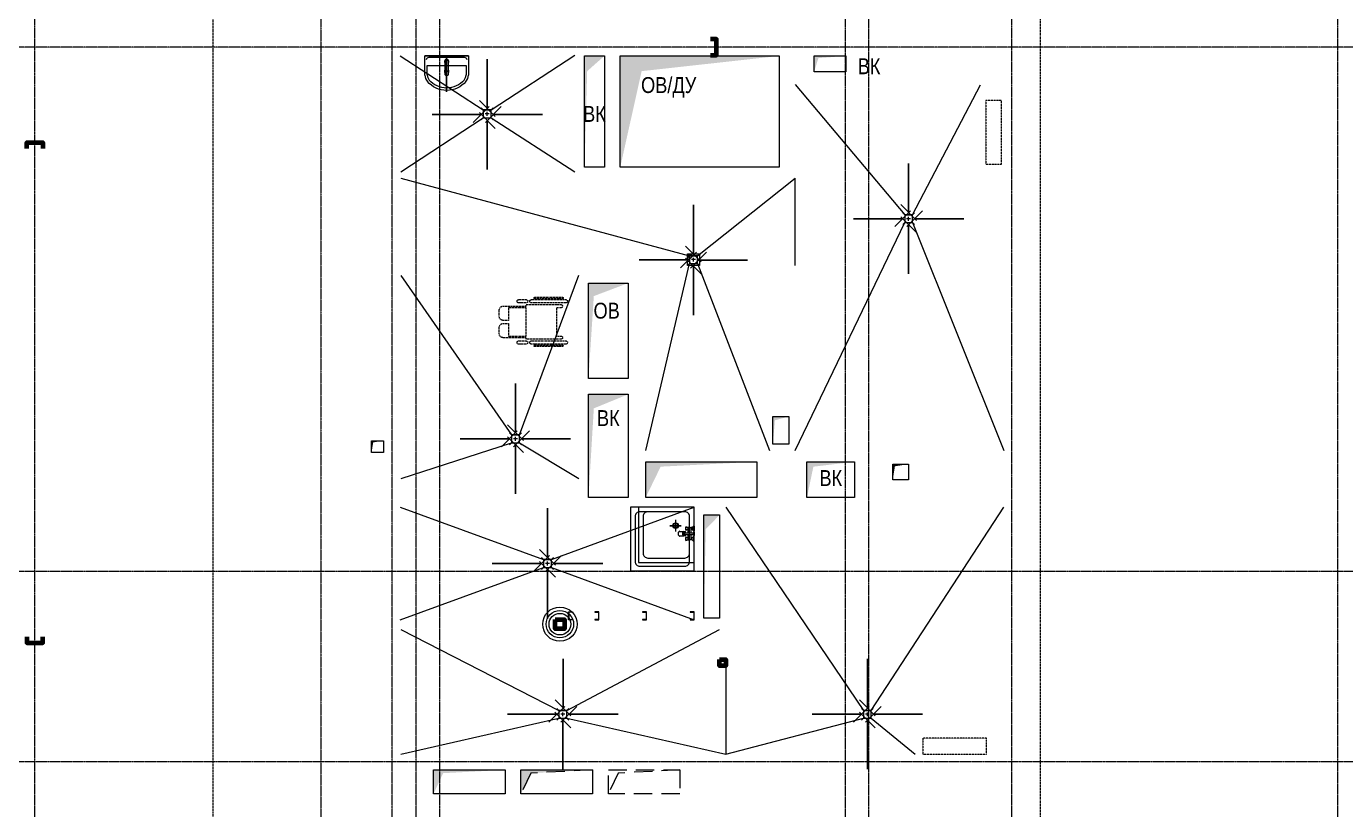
# Model space of a CAD drawing. Header units: millimetres. Extents: x -231292 to 573618, y -153144 to 564035.
# Drawn here: x -214080 to -197475, y 206795 to 216658 of the extents above; entities that cross this region are included whole.
import ezdxf

# ---------------------------------------------------------------- set-up
doc = ezdxf.new("R2010")
doc.units = ezdxf.units.MM
for name, pattern in [('CENTER2', [28.575, 19.05, -3.175, 3.175, -3.175]), ('DASHED', [19.05, 12.7, -6.35]), ('HIDDEN', [9.525, 6.35, -3.175]), ('HIDDEN2', [4.7625, 3.175, -1.5875])]:
    doc.linetypes.add(name, pattern=pattern)
doc.layers.get('0').update_dxf_attribs({"color": 250})
doc.layers.get('Defpoints').update_dxf_attribs({"color": 250})
for name, color, linetype, lineweight in [('АИ_Оборудование', 250, 'Continuous', 5), ('АИ_Сантехника', 250, 'Continuous', 0), ('АР_Отверстия', 250, 'Continuous', 9), ('АР_Отопительные приборы', 250, 'HIDDEN2', 0), ('АР_Разрезы марка', 250, 'Continuous', 13), ('АР_Сантехника_МГН', 250, 'Continuous', 0), ('ВК_Шахты', 5, 'Continuous', 9), ('КМ_Фахверки', 250, 'Continuous', 80), ('ОВ_Классы', 250, 'Continuous', 0), ('РД_Оси_100', 250, 'Continuous', 0), ('РД_Разуклонка к трапам', 124, 'Continuous', 0)]:
    doc.layers.add(name, color=color, linetype=linetype, lineweight=lineweight)
doc.layers.add('АР_Делит', color=250, linetype='Continuous', lineweight=0, plot=False)
doc.styles.add('style1', font='ARIALN.TTF')
doc.dimstyles.new('scale_100', dxfattribs={"dimtxt": 200, "dimasz": 125, "dimexe": 60, "dimexo": 100, "dimgap": 30, "dimtad": 1, "dimdec": 0, "dimdsep": 46, "dimtxsty": 'style1', "dimblk": 'OBLIQUE', "dimcen": 150, "dimdle": 60, "dimclrd": 256, "dimclre": 256, "dimclrt": 256, "dimadec": 0, "dimazin": 0, "dimtfac": 1, "dimtdec": 0, "dimtmove": 1, "dimatfit": 3, "dimldrblk": 'OBLIQUE', "dimfxl": 1, "dimtolj": 1, "dimtzin": 0, "dimarcsym": 0})

# ---------------------------------------------------------------- blocks, each defined once
blk = doc.blocks.new('_Oblique')
at = {"color": 0, "linetype": 'ByBlock', "lineweight": -2}
blk.add_line((-0.5, -0.5), (0.5, 0.5), dxfattribs=at)
blk = doc.blocks.new('A$Cd7e03b91')
at = {"layer": 'РД_Разуклонка к трапам', "lineweight": 0}
for p, q in [((-100, 100), (-150, 150)), ((-50, 0), (50, 0)), ((0, -50), (0, 50)), ((100, 100), (150, 150)), ((-100, -100), (-150, -150)), ((100, -100), (150, -150))]:
    blk.add_line(p, q, dxfattribs=at)
blk.add_lwpolyline([(-100, 100), (100, 100), (100, -100), (-100, -100), (-100, 100)], dxfattribs=at)
blk.add_lwpolyline([(-100, 100), (100, 100), (100, -100), (-100, -100), (-100, 100)], dxfattribs=at)
blk = doc.blocks.new('СОШ_2200_АР_ОСИ_М100_28.05.24')
at = {"layer": 'АР_Делит', "color": 5, "linetype": 'DASHED'}
blk.add_lwpolyline([(45245, 26755), (45245, 68320), (20455, 68320), (20455, 26755)], dxfattribs=at)
at = {"layer": 'РД_Оси_100', "linetype": 'CENTER2'}
for p, q in [((20100, -6155), (20100, 139938.679)), ((24200, -6155), (24200, 139938.679)), ((29555, 61200), (-5954.958, 61200)), ((29555, 54600), (-5954.958, 54600)), ((29555, 52200), (-5954.958, 52200))]:
    blk.add_line(p, q, dxfattribs=at)
for points in [[(7800, -6155), (7800, 139938.679)], [(11400, 139938.679), (11400, -6155)], [(12000.12, -6155), (12300, -5755), (12300, 139538.679), (12000, 139938.679)], [(12600, -6155), (12600, 139938.679)], [(13200, -6155), (12900, -5755), (12900, 139538.679), (13220.167, 139939.357)], [(17850, 139938.679), (18000, 139538.679), (18000, -6194.092)], [(18300, -6196.31), (18300, 139538.679), (18450, 139938.679)]]:
    blk.add_lwpolyline(points, dxfattribs=at)
blk = doc.blocks.new('ПУЭ_смеситель')
for p, q in [((-183, 29), (-128, 27)), ((-114, 23), (-128, 23)), ((-115, 10), (-10, 10)), ((-107, 76), (-107, 52)), ((-105, 80), (-81, 74)), ((-105, 48), (-81, 54)), ((-76, 10), (-76, 27)), ((-73, 76), (-73, 52)), ((-72, 76), (-73, 76)), ((-73, 52), (-72, 52)), ((-72, 76), (-72, 39)), ((-70, 79), (-41, 79)), ((-37, 79), (-39, 76)), ((-39, 10), (-39, 77)), ((-39, 74), (-37, 72)), ((-37, 72), (-39, 69)), ((-37, 60), (-39, 63)), ((-39, 58), (-37, 60)), ((-37, 53), (-39, 55)), ((-31, 79), (-37, 79)), ((-37, 72), (-31, 72)), ((-37, 60), (-31, 60)), ((-31, 53), (-37, 53)), ((-28, 76), (-31, 79)), ((-31, 72), (-28, 74)), ((-31, 72), (-28, 69)), ((-31, 60), (-28, 63)), ((-31, 60), (-28, 58)), ((-28, 55), (-31, 53)), ((-28, 55), (-28, 76)), ((-24, 76), (-28, 76)), ((-24, 55), (-28, 55)), ((-7, 95), (-24, 79)), ((-24, 52), (-24, 79)), ((-7, 37), (-24, 52)), ((-3, 22), (-10, 12)), ((-10, -12), (-10, 12)), ((-7, 37), (-7, 95)), ((-7, 95), (0, 95)), ((0, 37), (-7, 37)), ((-3, -22), (-3, 22)), ((0, 22), (-3, 22)), ((0, 95), (0, 37)), ((0, 22), (0, -22)), ((-183, -29), (-128, -27)), ((-114, -23), (-128, -23)), ((-115, -10), (-10, -10)), ((-107, -53), (-107, -76)), ((-105, -49), (-81, -54)), ((-105, -80), (-81, -75)), ((-76, -27), (-76, -10)), ((-73, -52), (-72, -52)), ((-73, -77), (-73, -52)), ((-72, -77), (-73, -77)), ((-72, -77), (-72, -40)), ((-41, -79), (-70, -79)), ((-39, -76), (-41, -79)), ((-39, -76), (-39, -10)), ((-37, -53), (-39, -55)), ((-39, -58), (-37, -60)), ((-37, -60), (-39, -63)), ((-37, -72), (-39, -69)), ((-39, -74), (-37, -72)), ((-37, -79), (-39, -76)), ((-31, -53), (-37, -53)), ((-37, -60), (-31, -60)), ((-37, -72), (-31, -72)), ((-31, -79), (-37, -79)), ((-28, -55), (-31, -53)), ((-31, -60), (-28, -58)), ((-31, -60), (-28, -63)), ((-31, -72), (-28, -69)), ((-31, -72), (-28, -74)), ((-28, -76), (-31, -79)), ((-24, -55), (-28, -55)), ((-28, -76), (-28, -55)), ((-24, -76), (-28, -76)), ((-7, -37), (-24, -52)), ((-24, -79), (-24, -52)), ((-7, -95), (-24, -79)), ((-3, -22), (-10, -12)), ((0, -37), (-7, -37)), ((-7, -37), (-7, -95)), ((0, -95), (-7, -95)), ((0, -22), (-3, -22)), ((0, -95), (0, -37))]:
    blk.add_line(p, q)
for centre, radius, start, end in [((-159, 0), 43.2, 164.278, 195.722), ((-171, 3), 31.3, 145.7998, 164.278), ((-178, 8), 22.6, 121.362, 145.7998), ((-183, 16), 13.9, 87.3458, 121.362), ((-107, 0), 39.8, 164.3589, 195.6411), ((-117, 3), 28.8, 145.9442, 164.3589), ((-124, 7), 20.7, 121.5003, 145.9442), ((-97, 0), 43.8, 167.5382, 192.4618), ((-112, 3), 27.9, 151.9188, 167.5382), ((-122, 9), 16.9, 127.8246, 151.9188), ((-128, 14), 12.6, 58.4997, 121.5003), ((-128, 16), 7, 90, 127.8246), ((-85, 0), 43.8, 167.5382, 192.4618), ((-101, 3), 27.9, 151.9188, 167.5382), ((-83, 0), 43.8, 167.5382, 192.4618), ((-110, 9), 16.9, 127.8246, 151.9188), ((-98, 3), 27.9, 151.9188, 167.5382), ((-108, 9), 16.9, 127.8246, 151.9188), ((-132, 7), 20.7, 50.6316, 58.4997), ((-108, 0), 13.7, 163.2847, 196.7153), ((-117, 16), 7, 90, 127.8246), ((-111, 1), 10.4, 144.0579, 163.2847), ((-113, 2), 7.92, 119.7406, 144.0579), ((-114, 16), 7, 52.1754, 127.8246), ((-115, 5), 5.33, 90, 119.7406), ((-53, 63), 57, 157.8225, 178.6863), ((-53, 65), 57, 181.3137, 202.1775), ((-120, 9), 16.9, 28.0812, 52.1754), ((-102, 76), 4.74, 122.3784, 180), ((-102, 52), 4.74, 180, 237.6216), ((-99, 84), 7.1, 178.6863, 216.614), ((-122, -122), 206, 77.1247, 85.6663), ((-99, 44), 7.1, 143.386, 181.3137), ((-122, 250), 206, 274.3337, 282.8753), ((-99, 174), 94, 266.2802, 279.9331), ((-99, -46), 94, 80.0669, 93.7198), ((-130, 3), 27.9, 13.627, 28.0812), ((-86, 65), 10.8, 356.7185, 62.529), ((-86, 63), 10.8, 297.471, 3.2815), ((-77, 76), 4.17, 5.2861, 65.1491), ((-77, 52), 4.17, 294.8509, 354.7139), ((-93, 39), 20.9, 323.496, 0), ((-70, 77), 2.26, 90, 193.6855), ((-41, 77), 2, 0, 90), ((-171, -3), 31.3, 195.722, 214.2002), ((-178, -8), 22.6, 214.2002, 238.638), ((-183, -16), 13.9, 238.638, 270), ((-183, -16), 13.9, 270, 274.9774), ((-117, -3), 28.8, 195.6411, 214.0558), ((-124, -8), 20.7, 214.0558, 238.4997), ((-112, -3), 27.9, 192.4618, 208.0812), ((-122, -9), 16.9, 208.0812, 232.1754), ((-128, -14), 12.6, 238.4997, 301.5004), ((-128, -16), 7, 232.1754, 270), ((-101, -3), 27.9, 192.4618, 208.0812), ((-98, -3), 27.9, 192.4618, 208.0812), ((-110, -9), 16.9, 208.0812, 232.1754), ((-108, -9), 16.9, 208.0812, 232.1754), ((-132, -8), 20.7, 301.5003, 309.985), ((-111, -1), 10.4, 196.7153, 215.9421), ((-117, -16), 7, 232.1754, 270), ((-113, -2), 7.92, 215.9421, 240.2594), ((-114, -16), 7, 232.1754, 307.8246), ((-115, -5), 5.33, 240.2594, 270), ((-120, -9), 16.9, 307.8246, 331.9188), ((-53, -66), 57, 157.8225, 178.6863), ((-53, -63), 57, 181.3137, 202.1775), ((-102, -53), 4.74, 122.3784, 180), ((-102, -76), 4.74, 180, 237.6216), ((-99, -44), 7.1, 178.6863, 216.614), ((-122, -250), 206, 77.1247, 85.6663), ((-99, -85), 7.1, 143.386, 181.3137), ((-122, 121), 206, 274.3337, 282.8753), ((-130, -3), 27.9, 331.9188, 346.373), ((-99, 45), 94, 266.2802, 279.9331), ((-99, -174), 94, 80.0669, 93.7198), ((-86, -64), 10.8, 356.7185, 62.529), ((-86, -65), 10.8, 297.471, 3.2815), ((-93, -40), 20.9, 0, 36.504), ((-77, -53), 4.17, 5.2861, 65.1491), ((-77, -76), 4.17, 294.8509, 354.7139), ((-70, -77), 2.26, 166.3145, 270)]:
    blk.add_arc(centre, radius, start, end)
blk = doc.blocks.new('otv')
at = {"linetype": 'Continuous'}
blk.add_lwpolyline([(0, -1), (0, 0), (1, 0), (1, -1)], close=True, dxfattribs=at)
blk.add_solid([(0, -1), (0, 0), (0.1346, -0.1366), (1, 0)], dxfattribs=at)
blk = doc.blocks.new('otv пунктир')
at = {"linetype": 'HIDDEN', "ltscale": 0.07}
blk.add_lwpolyline([(0, 0), (0, 1), (1, 1), (1, 0)], close=True, dxfattribs=at)
blk.add_lwpolyline([(0, 1), (0.135, 0.137), (1, 0)], dxfattribs=at)
blk = doc.blocks.new('Ф_пеноблок 200')
at = {"layer": 'КМ_Фахверки'}
blk.add_lwpolyline([(0, -75), (0, 0), (200, 0), (200, -75)], dxfattribs=at)
blk = doc.blocks.new('Ф_блок 80')
at = {"layer": 'КМ_Фахверки'}
blk.add_lwpolyline([(0, 0), (80, 0), (80, -80), (0, -80)], close=True, dxfattribs=at)
at = {"layer": 'КМ_Фахверки', "lineweight": 5}
blk.add_lwpolyline([(6, -6), (74, -6), (74, -74), (6, -74)], close=True, dxfattribs=at)
blk = doc.blocks.new('Ф_крпич 120')
at = {"layer": 'АР_Делит', "color": 1}
for radius in [216, 173, 136]:
    blk.add_circle((60, -60), radius, dxfattribs=at)
at = {"layer": 'КМ_Фахверки'}
blk.add_lwpolyline([(0, 0), (120, 0), (120, -120), (0, -120)], close=True, dxfattribs=at)
at = {"layer": 'КМ_Фахверки', "lineweight": 5}
blk.add_lwpolyline([(6, -6), (114, -6), (114, -114), (6, -114)], close=True, dxfattribs=at)
blk = doc.blocks.new('Поддон 600х600')
at = {"lineweight": 0}
for p, q in [((200, -261), (200, -139)), ((139, -200), (261, -200))]:
    blk.add_line(p, q, dxfattribs=at)
blk.add_lwpolyline([(600, -600), (600, 0), (0, 0), (0, -600)], close=True)
blk.add_lwpolyline([(550, -500), (550, -100, 0.414214), (500, -50), (100, -50, 0.414214), (50, -100), (50, -500, 0.414214), (100, -550), (500, -550, 0.414214)], format="xyb", close=True)
for radius in [30, 25]:
    blk.add_circle((200, -200), radius)
blk = doc.blocks.new('Коляска')
at = {"layer": 'АИ_Сантехника', "linetype": 'DASHED', "lineweight": 0}
for p, q in [((-311, 72), (-311, -274)), ((-291, -274), (-291, 72)), ((-280, 117), (-280, -318)), ((-240, -318), (-240, 117)), ((-218, 55), (-218, -385)), ((-178, 0), (-178, 55)), ((178, 0), (-178, 0)), ((178, 55), (178, 0)), ((218, -385), (218, 55)), ((240, 117), (240, -318)), ((280, -318), (280, 117)), ((291, 72), (291, -274)), ((311, -274), (311, 72)), ((-280, -383), (-280, -478)), ((-240, -478), (-240, -383)), ((-218, -385), (-199, -385)), ((-199, -385), (-199, -672)), ((-179, -607), (-179, -385)), ((-179, -385), (179, -385)), ((179, -385), (179, -607)), ((199, -672), (199, -385)), ((199, -385), (218, -385)), ((240, -383), (240, -478)), ((280, -478), (280, -383)), ((-19, -607), (-179, -607)), ((-19, -672), (-19, -607)), ((179, -607), (19, -607)), ((19, -607), (19, -672)), ((-149, -722), (-69, -722)), ((69, -722), (149, -722))]:
    blk.add_line(p, q, dxfattribs=at)
for centre, radius, start, end in [((-301, 72), 10, 0, 180), ((-260, 117), 20, 0, 180), ((-198, 55), 20, 0, 180), ((198, 55), 20, 0, 180), ((260, 117), 20, 0, 180), ((301, 72), 10, 0, 180), ((-301, -274), 10, 180, 0), ((-260, -318), 20, 180, 0), ((260, -318), 20, 180, 0), ((301, -274), 10, 180, 0), ((-260, -383), 20, 0, 180), ((-260, -478), 20, 180, 0), ((260, -383), 20, 0, 180), ((260, -478), 20, 180, 0), ((-149, -672), 50, 180, 270), ((-69, -672), 50, 270, 0), ((69, -672), 50, 180, 270), ((149, -672), 50, 270, 0)]:
    blk.add_arc(centre, radius, start, end, dxfattribs=at)
blk = doc.blocks.new('800х800')
at = {"lineweight": 0}
for p, q in [((496, 567), (638, 567)), ((567, 638), (567, 496))]:
    blk.add_line(p, q, dxfattribs=at)
blk.add_lwpolyline([(0, 0), (800, 0), (800, 800), (0, 800)], close=True)
blk.add_lwpolyline([(117, 58), (683, 58, 0.414214), (742, 117), (742, 683, 0.414214), (683, 742), (117, 742, 0.414214), (58, 683), (58, 117, 0.414214)], format="xyb", close=True)
for radius in [35, 29.2]:
    blk.add_circle((567, 567), radius)
blk = doc.blocks.new('Раковина 550х435')
for points in [[(-322, -243, -0.459952), (-322, 243)], [(-303, -220, -0.458637), (-303, 220)]]:
    blk.add_lwpolyline(points, format="xyb")
for points in [[(-242, 275), (0, 275), (0, -275), (-242, -275)], [(-240, 245), (-120, 245), (-120, -245), (-240, -245)], [(-20, -225), (-20, 225)], [(0, -275), (0, 275)]]:
    blk.add_lwpolyline(points)
for centre, radius, start, end in [((-227, 122), 154, 95.6219, 128.2668), ((-227, 122), 124, 95.6219, 128.2668), ((-60, 222), 39.7, 4.3521, 73.119), ((-193, 0), 27, 47.7946, 132.2054), ((-70, 0), 27, 227.7946, 132.2054), ((-193, 0), 27, 227.7946, 312.2054), ((-227, -122), 154, 231.7332, 264.3781), ((-227, -122), 124, 231.7332, 264.3781), ((-60, -222), 39.7, 286.881, 355.6479)]:
    blk.add_arc(centre, radius, start, end)
blk.add_open_spline([(-232, 20), (-233, 20), (-234, 20), (-236, 20), (-236, 19), (-238, 19), (-239, 18), (-241, 17), (-242, 16), (-244, 13), (-244, 12), (-246, 9), (-246, 8), (-247, 5), (-247, 4), (-247, 2), (-247, 1), (-247, -1), (-247, -1), (-247, -3), (-247, -3), (-247, -6), (-246, -8), (-245, -11), (-244, -13), (-242, -15), (-241, -16), (-239, -18), (-238, -19), (-235, -20), (-234, -20), (-233, -20), (-233, -20), (-233, -20), (-233, -20), (-233, -20), (-232, -20), (-232, -20), (-232, -20), (-232, -20), (-232, -20), (-232, -20), (-232, -20), (-232, -20), (-232, -20), (-232, -20), (-232, -20), (-232, -20), (-231, -20), (-231, -20), (-231, -20), (-230, -20), (-229, -20), (-227, -20), (-225, -20), (-221, -20), (-218, -20), (-209, -20), (-202, -20), (-183, -20), (-169, -20), (-150, -20), (-147, -20), (-137, -20), (-131, -20), (-110, -20), (-96, -20), (-78, -20), (-75, -20), (-71, -20), (-71, -20), (-71, -20), (-71, -20), (-71, -20), (-70, -20), (-70, -20), (-70, -20), (-70, -20), (-70, -20), (-70, -20), (-70, -20), (-70, -20), (-70, -20), (-70, -20), (-70, -20), (-70, -20), (-70, -20), (-70, -20), (-70, -20), (-70, -20), (-70, -20), (-69, -20), (-69, -20), (-69, -20), (-69, -20), (-68, -20), (-67, -20), (-66, -20), (-64, -19), (-62, -18), (-61, -18), (-59, -17), (-58, -16), (-56, -14), (-55, -13), (-53, -11), (-53, -10), (-52, -8), (-51, -7), (-50, -4), (-50, -3), (-50, -2), (-50, -1), (-50, 0), (-50, 0), (-50, 1), (-50, 2), (-50, 3), (-50, 3), (-51, 6), (-51, 7), (-53, 10), (-54, 11), (-56, 14), (-57, 15), (-59, 17), (-61, 18), (-64, 19), (-65, 19), (-67, 20), (-67, 20), (-68, 20), (-68, 20), (-69, 20), (-69, 20), (-69, 20), (-70, 20), (-70, 20), (-70, 20), (-70, 20), (-70, 20), (-70, 20), (-70, 20), (-70, 20), (-70, 20), (-70, 20), (-70, 20), (-70, 20), (-70, 20), (-71, 20), (-71, 20), (-71, 20), (-72, 20), (-73, 20), (-73, 20), (-75, 20), (-77, 20), (-81, 20), (-83, 20), (-91, 20), (-96, 20), (-112, 20), (-121, 20), (-150, 20), (-168, 20), (-202, 20), (-218, 20), (-232, 20)], degree=3, knots=[0, 0, 0, 0, 0.153365, 0.153365, 0.30673, 0.30673, 0.460095, 0.460095, 0.703256, 0.703256, 0.946417, 0.946417, 1.189578, 1.189578, 1.432739, 1.432739, 1.565545, 1.565545, 1.691125, 1.691125, 1.816705, 1.816705, 2.111192, 2.111192, 2.405679, 2.405679, 2.645118, 2.645118, 2.884557, 2.884557, 3.077844, 3.077844, 3.107789, 3.107789, 3.118001, 3.118001, 3.138423, 3.138423, 3.141442, 3.141442, 3.141976, 3.141976, 3.142511, 3.142511, 3.143579, 3.143579, 3.145716, 3.145716, 3.14999, 3.14999, 3.158538, 3.158538, 3.175635, 3.175635, 3.209827, 3.209827, 3.278213, 3.278213, 3.414983, 3.414983, 3.688524, 3.688524, 3.745517, 3.745517, 3.859502, 3.859502, 4.087472, 4.087472, 4.133346, 4.133346, 4.136438, 4.136438, 4.138418, 4.138418, 4.140015, 4.140015, 4.140937, 4.140937, 4.141313, 4.141313, 4.141684, 4.141684, 4.142394, 4.142394, 4.143815, 4.143815, 4.146658, 4.146658, 4.152342, 4.152342, 4.163711, 4.163711, 4.186448, 4.186448, 4.231923, 4.231923, 4.322872, 4.322872, 4.504772, 4.504772, 4.686671, 4.686671, 4.86857, 4.86857, 5.05047, 5.05047, 5.232369, 5.232369, 5.414268, 5.414268, 5.596168, 5.596168, 5.695139, 5.695139, 5.756437, 5.756437, 5.817734, 5.817734, 5.940329, 5.940329, 6.172478, 6.172478, 6.404627, 6.404627, 6.636776, 6.636776, 6.868925, 6.868925, 7.101074, 7.101074, 7.139346, 7.139346, 7.215891, 7.215891, 7.233819, 7.233819, 7.269676, 7.269676, 7.283061, 7.283061, 7.283218, 7.283218, 7.283375, 7.283375, 7.28369, 7.28369, 7.28432, 7.28432, 7.285579, 7.285579, 7.288098, 7.288098, 7.293136, 7.293136, 7.303211, 7.303211, 7.323361, 7.323361, 7.363661, 7.363661, 7.444261, 7.444261, 7.605462, 7.605462, 7.927863, 7.927863, 8.283185, 8.283185, 8.283185, 8.283185])
at = {"layer": 'Defpoints'}
blk.add_line((-193, -32), (-193, 32), dxfattribs=at)
blk.add_lwpolyline([(0, 0), (-450, 0)], dxfattribs=at)
blk = doc.blocks.new('Bottom_R_800')
at = {"layer": 'АР_Отопительные приборы'}
blk.add_lwpolyline([(-400, -100), (400, -100), (400, 100), (-400, 100)], close=True, dxfattribs=at)

msp = doc.modelspace()

# ---------------------------------------------------------------- linework, layer by layer
at = {"layer": 'АР_Делит', "lineweight": 0}
for points in [[(-207204.956, 209285.168), (-207204.956, 209282.706), (-207252.494, 209282.706), (-207252.494, 209187.629), (-207204.956, 209187.629), (-207204.956, 209185.168), (-207254.956, 209185.168), (-207254.956, 209285.168), (-207204.956, 209285.168)], [(-206924.956, 209285.168), (-206924.956, 209282.706), (-206877.417, 209282.706), (-206877.417, 209187.629), (-206924.956, 209187.629), (-206924.956, 209185.168), (-206874.956, 209185.168), (-206874.956, 209285.168), (-206924.956, 209285.168)], [(-206324.956, 209285.168), (-206324.956, 209282.706), (-206277.417, 209282.706), (-206277.417, 209187.629), (-206324.956, 209187.629), (-206324.956, 209185.168), (-206274.956, 209185.168), (-206274.956, 209285.168), (-206324.956, 209285.168)], [(-205724.956, 209285.168), (-205724.956, 209282.706), (-205677.417, 209282.706), (-205677.417, 209187.629), (-205724.956, 209187.629), (-205724.956, 209185.168), (-205674.956, 209185.168), (-205674.956, 209285.168), (-205724.956, 209285.168)]]:
    msp.add_lwpolyline(points, dxfattribs=at)
at = {"layer": 'АР_Разрезы марка', "linetype": 'DASHED', "lineweight": 0}
msp.add_lwpolyline([(-220727.999, 262385.777), (-220727.999, 222288.934), (-211731.635, 222288.934), (-211731.635, 189220.614), (-208541.431, 189220.614), (-208541.431, 162994.402)], dxfattribs=at)
at = {"layer": 'РД_Разуклонка к трапам', "ltscale": 2}
for points in [[(-209374.956, 216285.167), (-208328.71, 215607.659), (-208228.71, 215607.659), (-207174.956, 216295.168)], [(-204404.956, 215925.167), (-203024.956, 214286.04), (-202924.956, 214286.04), (-202068.706, 215923.211)], [(-209364.956, 214825.167), (-208328.71, 215507.659), (-208228.71, 215507.659), (-207174.956, 214825.167)], [(-209365.211, 214745.168), (-205732.469, 213770.168), (-205632.469, 213770.168), (-204405.211, 214745.168)], [(-204404.956, 213645.166), (-204404.956, 214745.167)], [(-204404.956, 211315.168), (-203024.956, 214186.04), (-202924.956, 214186.04), (-201774.956, 211315.168)], [(-206284.956, 211315.167), (-205732.468, 213670.497), (-205632.47, 213669.839), (-204724.956, 211315.168)], [(-209364.956, 213521), (-207974.956, 211515.167), (-207874.956, 211515.167), (-207124.956, 213525.167)], [(-209364.54, 210965.167), (-207974.956, 211415.167), (-207874.956, 211415.167), (-207124.956, 210965.167)], [(-209374.956, 210605.168), (-207569.956, 209945.168), (-207469.956, 209945.168), (-205674.956, 210605.167)], [(-205274.956, 210605.168), (-203544.956, 208045.168), (-203444.956, 208045.168), (-201774.956, 210605.168)], [(-209374.956, 209185.168), (-207569.956, 209845.168), (-207469.956, 209845.168), (-205674.956, 209185.168)], [(-209364.956, 209065.168), (-207377.467, 208045.168), (-207277.467, 208045.168), (-205354.956, 209065.168)], [(-205274.956, 208605.167), (-205274.956, 207495.168)], [(-209364.954, 207495.168), (-207377.467, 207945.168), (-207277.467, 207945.168), (-205274.956, 207495.168)], [(-205274.956, 207495.168), (-203544.956, 207945.168), (-203444.956, 207945.168), (-202894.956, 207495.168)]]:
    msp.add_lwpolyline(points, dxfattribs=at)

# ---------------------------------------------------------------- block references
at = {"layer": 'АИ_Оборудование'}
for name, p in [('800х800', (-206474.955, 209803.223)), ('ПУЭ_смеситель', (-205674.953, 210270.081))]:
    msp.add_blockref(name, p, dxfattribs=at)
at = {"layer": 'АИ_Сантехника', "rotation": 90.00000000000001}
msp.add_blockref('Раковина 550х435', (-208789.956, 216285.166), dxfattribs=at)
at = {"layer": 'АР_Делит', "xscale": 1.166666666666667, "yscale": 1.166666666666667, "zscale": 1.166666666666667, "rotation": 270}
msp.add_blockref('Поддон 600х600', (-205674.956, 210605.167), dxfattribs=at)
at = {"layer": 'АР_Отверстия', "color": 1}
for p, xscale, yscale in [((-206604.956, 216285.167), 2000, 1400), ((-207004.955, 213425.167), 500, 1200), ((-206284.956, 211175.166), 1400, 450), ((-208954.956, 207295.167), 900, 300), ((-207854.956, 207295.167), 900, 300)]:
    msp.add_blockref('otv', p, dxfattribs=dict(at, xscale=xscale, yscale=yscale))
at = {"layer": 'АР_Отопительные приборы'}
for p, rotation in [((-201904.957, 215323.211), 90), ((-202394.956, 207595.167), 180)]:
    msp.add_blockref('Bottom_R_800', p, dxfattribs=dict(at, rotation=rotation))
at = {"layer": 'АР_Сантехника_МГН', "xscale": -1, "rotation": 270}
msp.add_blockref('Коляска', (-207405.637, 212936.59), dxfattribs=at)
at = {"layer": 'ВК_Шахты', "color": 1}
for p, xscale, yscale in [((-207054.956, 216285.167), 250, 1400), ((-204164.805, 216285.167), 400, 200), ((-207004.956, 212025.167), 500, 1300), ((-204684.956, 211745.168), 200, 350), ((-209734.956, 211439.923), 150, 150), ((-204255.016, 211175.167), 600, 450), ((-203174.956, 211145.751), 200, 200), ((-203174.956, 211145.751), 200, 200), ((-205554.956, 210505.167), 200, 1300)]:
    msp.add_blockref('otv', p, dxfattribs=dict(at, xscale=xscale, yscale=yscale))
at = {"layer": 'ВК_Шахты', "xscale": 150, "yscale": 150}
msp.add_blockref('otv', (-205757.469, 213795.168), dxfattribs=at)
at = {"layer": 'КМ_Фахверки', "xscale": -1}
for p, rotation in [((-205394.956, 216295.167), 270), ((-214074.956, 208895.167), 180)]:
    msp.add_blockref('Ф_пеноблок 200', p, dxfattribs=dict(at, rotation=rotation))
at = {"layer": 'КМ_Фахверки'}
for name, p in [('Ф_пеноблок 200', (-214074.956, 215195.167)), ('Ф_крпич 120', (-207424.832, 209190.297)), ('Ф_блок 80', (-205354.956, 208685.167)), ('Ф_блок 80', (-205354.956, 208685.167))]:
    msp.add_blockref(name, p, dxfattribs=at)
at = {"layer": 'ОВ_Классы', "xscale": 300, "yscale": 900, "rotation": 270}
for p in [(-207854.956, 207295.167), (-206754.956, 207295.167)]:
    msp.add_blockref('otv пунктир', p, dxfattribs=at)
at = {"layer": 'РД_Оси_100'}
msp.add_blockref('СОШ_2200_АР_ОСИ_М100_28.05.24', (-221774.956, 155195.168), dxfattribs=at)
at = {"layer": 'РД_Разуклонка к трапам', "color": 254, "ltscale": 2, "xscale": -0.5000000000000002, "yscale": 0.5000000000000002, "zscale": 0.5}
for p in [(-208278.71, 215557.659), (-205682.469, 213720.168), (-207924.956, 211465.167), (-207519.956, 209895.168)]:
    msp.add_blockref('A$Cd7e03b91', p, dxfattribs=at)
at = {"layer": 'РД_Разуклонка к трапам', "ltscale": 2, "xscale": -0.5000000000000002, "yscale": 0.5000000000000002, "zscale": 0.5}
for p in [(-202974.956, 214236.04), (-207327.467, 207995.168), (-203494.956, 207995.168)]:
    msp.add_blockref('A$Cd7e03b91', p, dxfattribs=at)

# ---------------------------------------------------------------- texts
at = {"layer": 'АР_Отверстия', "char_height": 200, "attachment_point": 5, "style": 'style1'}
for s, insert, width in [('ОВ/ДУ', (-205995.515, 215889.673), 3740.42675), ('ОВ', (-206775.797, 213076.258), 1850)]:
    msp.add_mtext(s, dxfattribs=dict(at, insert=insert, width=width))
at = {"layer": 'ВК_Шахты', "char_height": 200, "attachment_point": 5, "style": 'style1'}
for insert, width in [((-203473.552, 216155.487), 250), ((-206929.956, 215555.167), 250), ((-206754.956, 211725.167), 500), ((-203955.016, 210970.167), 600)]:
    msp.add_mtext('ВК', dxfattribs=dict(at, insert=insert, width=width))

# ---------------------------------------------------------------- leaders
at = {"layer": 'РД_Разуклонка к трапам', "color": 254, "ltscale": 2}
for points in [[(-208278.659, 215624.732), (-208278.659, 216244.011)], [(-208354.743, 215547.659), (-208974.021, 215547.659)], [(-208202.678, 215547.659), (-207583.399, 215547.659)], [(-208278.659, 215472.668), (-208278.659, 214853.389)], [(-205685.119, 213791.881), (-205685.119, 214411.16)], [(-205746.25, 213716.051), (-206365.529, 213716.051)], [(-205620.592, 213714.808), (-205001.314, 213714.808)], [(-205685.119, 213639.816), (-205685.119, 213020.538)], [(-207924.905, 211542.24), (-207924.905, 212161.519)], [(-208000.988, 211465.167), (-208620.267, 211465.167)], [(-207924.905, 211390.176), (-207924.905, 210770.897)], [(-207848.924, 211465.167), (-207229.645, 211465.167)], [(-207519.904, 209972.24), (-207519.904, 210591.519)], [(-207595.988, 209895.168), (-208215.267, 209895.168)], [(-207443.924, 209895.168), (-206824.645, 209895.168)], [(-207519.904, 209820.176), (-207519.904, 209200.897)]]:
    msp.add_leader(points, dimstyle='scale_100', override={"dimasz": 200, "dimgap": 30, "dimtad": 0}, dxfattribs=at)
at = {"layer": 'РД_Разуклонка к трапам', "ltscale": 2}
for points in [[(-202974.904, 214313.113), (-202974.904, 214932.392)], [(-203050.988, 214236.04), (-203670.267, 214236.04)], [(-202898.924, 214236.04), (-202279.645, 214236.04)], [(-202974.904, 214161.049), (-202974.904, 213541.77)], [(-207324.956, 208075.657), (-207324.956, 208694.936)], [(-203494.904, 208075.657), (-203494.904, 208694.936)], [(-207403.499, 207995.168), (-208022.778, 207995.168)], [(-207327.415, 207923.593), (-207327.415, 207304.314)], [(-207251.434, 207995.168), (-206632.156, 207995.168)], [(-203570.988, 207995.168), (-204190.267, 207995.168)], [(-203494.904, 207923.593), (-203494.904, 207304.314)], [(-203418.924, 207995.168), (-202799.645, 207995.168)]]:
    msp.add_leader(points, dimstyle='scale_100', override={"dimasz": 200, "dimgap": 30, "dimtad": 0}, dxfattribs=at)

doc.saveas('drawing.dxf')
